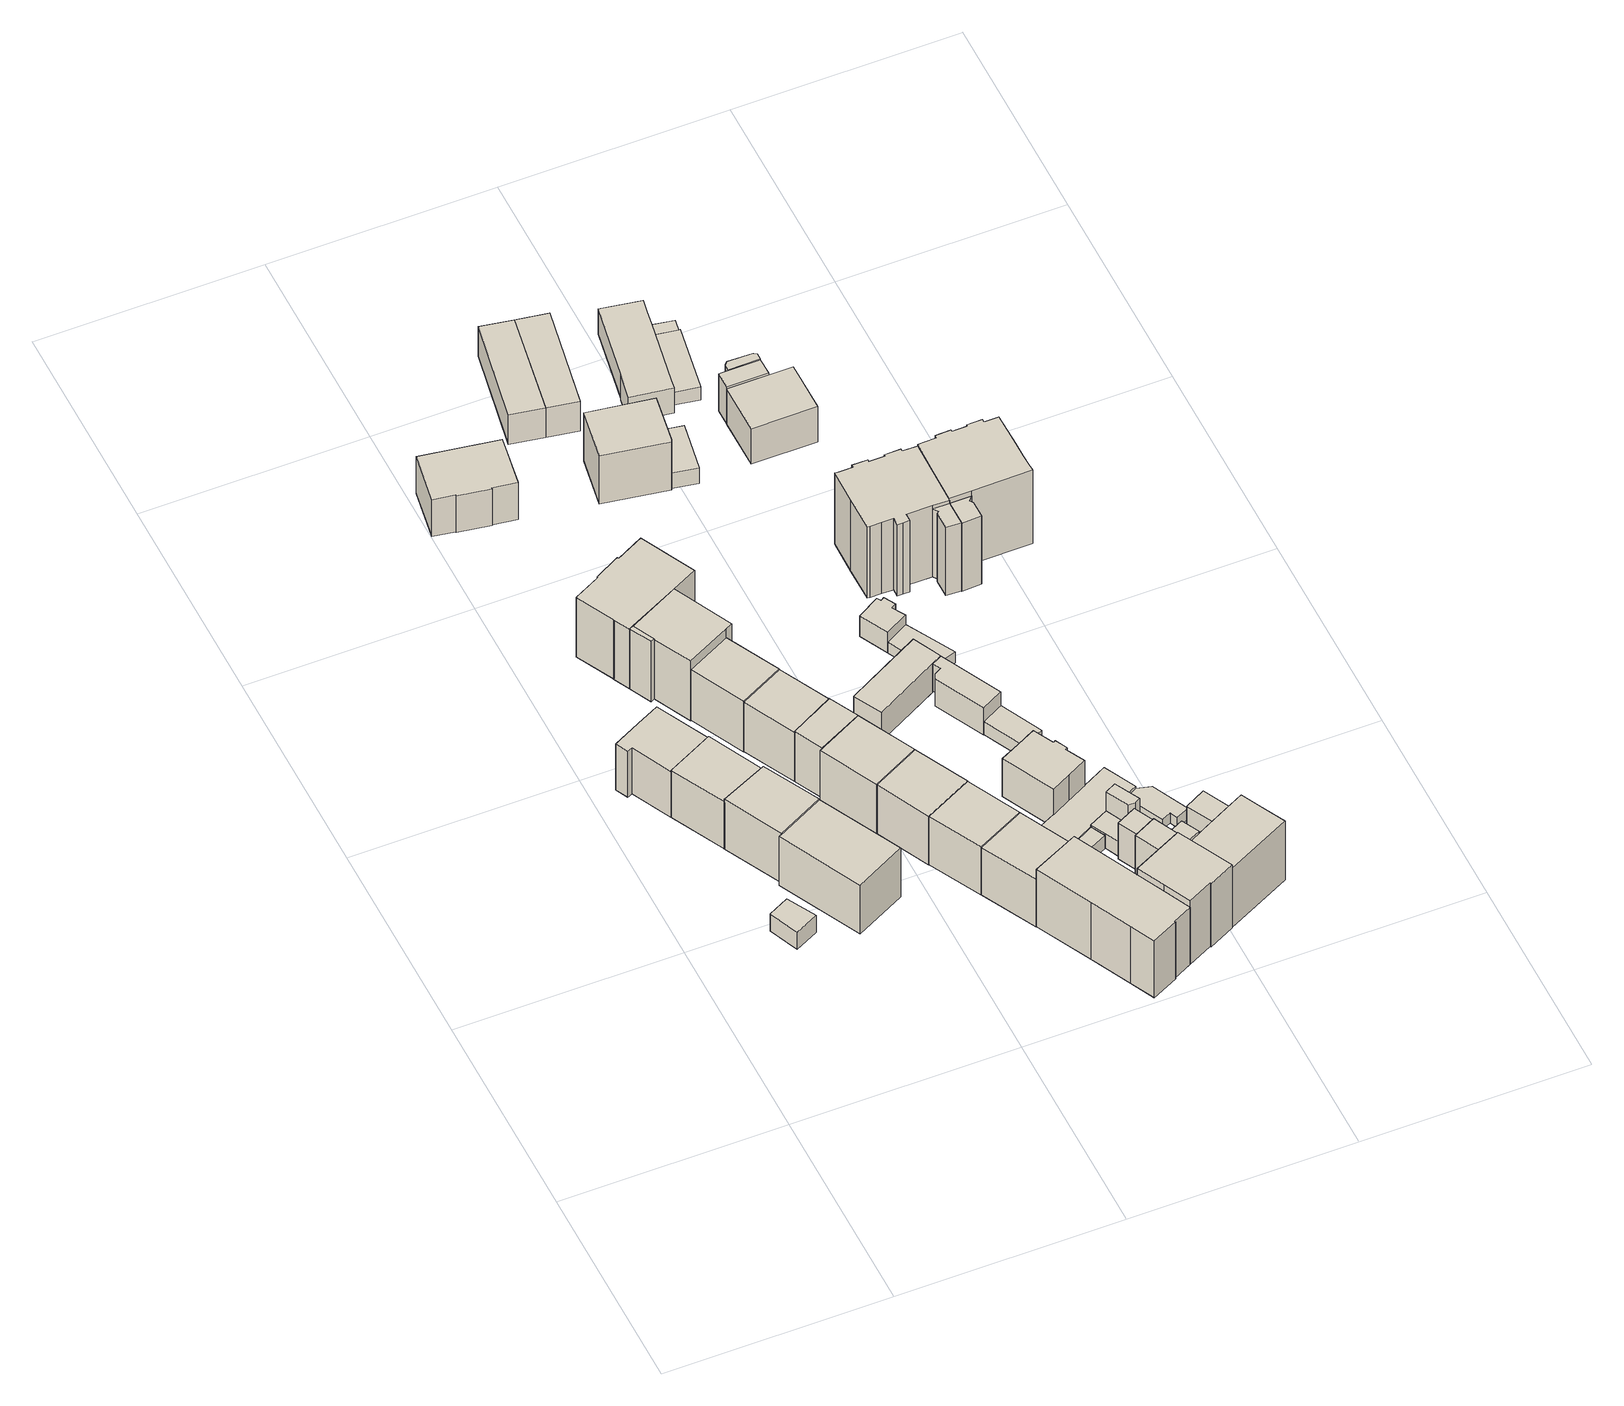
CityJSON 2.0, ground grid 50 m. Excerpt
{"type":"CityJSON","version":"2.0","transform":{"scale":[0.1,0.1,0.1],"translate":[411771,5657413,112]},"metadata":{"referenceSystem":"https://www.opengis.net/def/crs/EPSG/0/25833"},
"CityObjects":{
"building1":{"type":"Building","attributes":{"Dachtyp_tdc":"tdcGableRoof","Gemeindeschluessel":14612000,"Dachneigung":35.3,"QualitaetDacherkennung":52,"Geometrietyp2DReferenz":"3000","measuredHeight":6.4,"function":"31001_9998","roofType":"3100"},"geometry":[{"type":"Solid","lod":"1","boundaries":[[[[0,1,2,3]],[[4,5,6,7]],[[3,5,4,0]],[[2,6,5,3]],[[1,7,6,2]],[[0,4,7,1]]]]}]},
"building2":{"type":"Building","attributes":{"Dachtyp_tdc":"tdcGableRoof","Gemeindeschluessel":14612000,"Dachneigung":36.43,"QualitaetDacherkennung":58,"Geometrietyp2DReferenz":"3000","measuredHeight":15.88,"function":"31001_9998","roofType":"3100"},"geometry":[{"type":"Solid","lod":"1","boundaries":[[[[8,9,10,11,12,13,14,15]],[[16,17,18,19,20,21,22,23]],[[15,17,16,8]],[[14,18,17,15]],[[13,19,18,14]],[[12,20,19,13]],[[11,21,20,12]],[[10,22,21,11]],[[9,23,22,10]],[[8,16,23,9]]]]}]},
"building3":{"type":"Building","attributes":{"Dachtyp_tdc":"tdcGableRoof","Gemeindeschluessel":14612000,"Dachneigung":35.27,"QualitaetDacherkennung":61,"Geometrietyp2DReferenz":"3000","measuredHeight":15.81,"function":"31001_9998","roofType":"3100"},"geometry":[{"type":"Solid","lod":"1","boundaries":[[[[24,25,26,27]],[[28,29,30,31]],[[27,29,28,24]],[[26,30,29,27]],[[25,31,30,26]],[[24,28,31,25]]]]}]},
"building4":{"type":"Building","attributes":{"Dachtyp_tdc":"tdcFreeFormRoof","Gemeindeschluessel":14612000,"Dachneigung":30.63,"QualitaetDacherkennung":52,"Geometrietyp2DReferenz":"3000","measuredHeight":16.31,"function":"31001_9998","roofType":"5000"},"geometry":[{"type":"Solid","lod":"1","boundaries":[[[[32,33,34,35,36]],[[37,38,39,40,41]],[[36,38,37,32]],[[35,39,38,36]],[[34,40,39,35]],[[33,41,40,34]],[[32,37,41,33]]]]}]},
"building5":{"type":"Building","attributes":{"Dachtyp_tdc":"tdcGableRoof","Gemeindeschluessel":14612000,"Dachneigung":32.48,"QualitaetDacherkennung":61,"Geometrietyp2DReferenz":"3000","measuredHeight":16.19,"function":"31001_9998","roofType":"3100"},"geometry":[{"type":"Solid","lod":"1","boundaries":[[[[42,43,44,45,46]],[[47,48,49,50,51]],[[46,48,47,42]],[[45,49,48,46]],[[44,50,49,45]],[[43,51,50,44]],[[42,47,51,43]]]]}]},
"building6":{"type":"Building","attributes":{"Dachtyp_tdc":"tdcHipRoof","Gemeindeschluessel":14612000,"Dachneigung":41.74,"QualitaetDacherkennung":70,"Geometrietyp2DReferenz":"3000","measuredHeight":13.42,"function":"31001_9998","roofType":"3200"},"geometry":[{"type":"Solid","lod":"1","boundaries":[[[[52,53,54,55,56,57,58,59,60]],[[61,62,63,64,65,66,67,68,69]],[[60,62,61,52]],[[59,63,62,60]],[[58,64,63,59]],[[57,65,64,58]],[[56,66,65,57]],[[55,67,66,56]],[[54,68,67,55]],[[53,69,68,54]],[[52,61,69,53]]]]}]},
"building7":{"type":"Building","attributes":{"Gemeindeschluessel":14612000,"Geometrietyp2DReferenz":"3000","function":"31001_9998","roofType":"9999"},"children":["building7-1","building7-2"]},
"building7-1":{"type":"BuildingPart","attributes":{"Dachtyp_tdc":"tdcHipAndGableRoof","Dachneigung":17.38,"QualitaetDacherkennung":79,"Geometrietyp2DReferenz":"3000","measuredHeight":18.47,"roofType":"5000"},"parents":["building7"],"geometry":[{"type":"Solid","lod":"1","boundaries":[[[[70,71,72,73,74,75]],[[76,77,78,79,80,81]],[[75,77,76,70]],[[74,78,77,75]],[[73,79,78,74]],[[72,80,79,73]],[[71,81,80,72]],[[70,76,81,71]]]]}]},
"building7-2":{"type":"BuildingPart","attributes":{"Dachtyp_tdc":"tdcFreeFormRoof","Dachneigung":41.98,"QualitaetDacherkennung":23,"Geometrietyp2DReferenz":"3000","measuredHeight":17.67,"roofType":"5000"},"parents":["building7"],"geometry":[{"type":"Solid","lod":"1","boundaries":[[[[82,83,84,85]],[[86,80,79,87]],[[85,80,86,82]],[[84,79,80,85]],[[83,87,79,84]],[[82,86,87,83]]]]}]},
"building8":{"type":"Building","attributes":{"Dachtyp_tdc":"tdcHipRoof","Gemeindeschluessel":14612000,"Dachneigung":15.52,"QualitaetDacherkennung":55,"Geometrietyp2DReferenz":"3000","measuredHeight":18.57,"function":"31001_9998","roofType":"3200"},"geometry":[{"type":"Solid","lod":"1","boundaries":[[[[88,89,90,91,92,93,94,95,96,97,98]],[[99,100,101,102,103,104,105,106,107,81,86]],[[98,100,99,88]],[[97,101,100,98]],[[96,102,101,97]],[[95,103,102,96]],[[94,104,103,95]],[[93,105,104,94]],[[92,106,105,93]],[[91,107,106,92]],[[90,81,107,91]],[[89,86,81,90]],[[88,99,86,89]]]]}]},
"building9":{"type":"Building","attributes":{"Dachtyp_tdc":"tdcGableRoof","Gemeindeschluessel":14612000,"Dachneigung":31.13,"QualitaetDacherkennung":63,"Geometrietyp2DReferenz":"3000","measuredHeight":16.5,"function":"31001_9998","roofType":"3100"},"geometry":[{"type":"Solid","lod":"1","boundaries":[[[[108,109,110,111]],[[112,113,114,115]],[[111,113,112,108]],[[110,114,113,111]],[[109,115,114,110]],[[108,112,115,109]]]]}]},
"building10":{"type":"Building","attributes":{"Gemeindeschluessel":14612000,"Dachtyp_tdc":"tdcGableRoof","Dachneigung":31.08,"QualitaetDacherkennung":69,"Geometrietyp2DReferenz":"3000","measuredHeight":16.22,"function":"31001_9998","roofType":"3100"},"geometry":[{"type":"Solid","lod":"1","boundaries":[[[[116,117,118,119]],[[120,121,122,123]],[[119,121,120,116]],[[118,122,121,119]],[[117,123,122,118]],[[116,120,123,117]]]]}]},
"building11":{"type":"Building","attributes":{"Gemeindeschluessel":14612000,"Geometrietyp2DReferenz":"3000","function":"31001_9998","roofType":"9999"},"children":["building11-1","building11-2"]},
"building11-1":{"type":"BuildingPart","attributes":{"Dachtyp_tdc":"tdcGableRoof","Dachneigung":31.92,"QualitaetDacherkennung":53,"Geometrietyp2DReferenz":"3000","measuredHeight":16.38,"roofType":"3100"},"parents":["building11"],"geometry":[{"type":"Solid","lod":"1","boundaries":[[[[124,125,126,127]],[[128,129,130,131]],[[127,129,128,124]],[[126,130,129,127]],[[125,131,130,126]],[[124,128,131,125]]]]}]},
"building11-2":{"type":"BuildingPart","attributes":{"Dachtyp_tdc":"tdcGableRoof","Dachneigung":29.76,"QualitaetDacherkennung":57,"Geometrietyp2DReferenz":"3000","measuredHeight":16.34,"roofType":"3100"},"parents":["building11"],"geometry":[{"type":"Solid","lod":"1","boundaries":[[[[132,133,134,135]],[[136,120,123,130]],[[135,120,136,132]],[[134,123,120,135]],[[133,130,123,134]],[[132,136,130,133]]]]}]},
"building12":{"type":"Building","attributes":{"Dachtyp_tdc":"tdcGableRoof","Gemeindeschluessel":14612000,"Dachneigung":32.18,"QualitaetDacherkennung":56,"Geometrietyp2DReferenz":"3000","measuredHeight":16.15,"function":"31001_9998","roofType":"3100"},"geometry":[{"type":"Solid","lod":"1","boundaries":[[[[137,138,139,140]],[[141,142,143,144]],[[140,142,141,137]],[[139,143,142,140]],[[138,144,143,139]],[[137,141,144,138]]]]}]},
"building13":{"type":"Building","attributes":{"Dachtyp_tdc":"tdcGableRoof","Gemeindeschluessel":14612000,"Dachneigung":34.1,"QualitaetDacherkennung":54,"Geometrietyp2DReferenz":"3000","measuredHeight":16.03,"function":"31001_9998","roofType":"3100"},"geometry":[{"type":"Solid","lod":"1","boundaries":[[[[145,146,147,148]],[[149,150,151,152]],[[148,150,149,145]],[[147,151,150,148]],[[146,152,151,147]],[[145,149,152,146]]]]}]},
"building14":{"type":"Building","attributes":{"Dachtyp_tdc":"tdcGableRoof","Gemeindeschluessel":14612000,"Dachneigung":32.76,"QualitaetDacherkennung":45,"Geometrietyp2DReferenz":"3000","measuredHeight":15.69,"function":"31001_9998","roofType":"3100"},"geometry":[{"type":"Solid","lod":"1","boundaries":[[[[153,154,155,156,157]],[[158,159,160,161,162]],[[157,159,158,153]],[[156,160,159,157]],[[155,161,160,156]],[[154,162,161,155]],[[153,158,162,154]]]]}]},
"building15":{"type":"Building","attributes":{"Gemeindeschluessel":14612000,"Geometrietyp2DReferenz":"3000","function":"31001_9998","roofType":"9999"},"children":["building15-1","building15-2","building15-3"]},
"building15-1":{"type":"BuildingPart","attributes":{"Dachtyp_tdc":"tdcGableRoof","Dachneigung":10.01,"QualitaetDacherkennung":11,"Geometrietyp2DReferenz":"3000","measuredHeight":18.68,"roofType":"3100"},"parents":["building15"],"geometry":[{"type":"Solid","lod":"1","boundaries":[[[[163,164,165,166,167,168,169,170,171,172]],[[173,174,175,176,177,178,179,180,181,182]],[[172,174,173,163]],[[171,175,174,172]],[[170,176,175,171]],[[169,177,176,170]],[[168,178,177,169]],[[167,179,178,168]],[[166,180,179,167]],[[165,181,180,166]],[[164,182,181,165]],[[163,173,182,164]]]]}]},
"building15-2":{"type":"BuildingPart","attributes":{"Dachtyp_tdc":"tdcPolyFlatRoof","Dachneigung":32.29,"QualitaetDacherkennung":57,"Geometrietyp2DReferenz":"3000","measuredHeight":19.86,"roofType":"2100"},"parents":["building15"],"geometry":[{"type":"Solid","lod":"1","boundaries":[[[[183,184,185,186]],[[187,188,189,190]],[[186,188,187,183]],[[185,189,188,186]],[[184,190,189,185]],[[183,187,190,184]]]]}]},
"building15-3":{"type":"BuildingPart","attributes":{"Dachtyp_tdc":"tdcGableRoof","Dachneigung":30.45,"QualitaetDacherkennung":71,"Geometrietyp2DReferenz":"3000","measuredHeight":20.43,"roofType":"3100"},"parents":["building15"],"geometry":[{"type":"Solid","lod":"1","boundaries":[[[[191,192,193,194,195,196,197,198,199]],[[200,176,201,174,190,189,202,203,204]],[[199,176,200,191]],[[198,201,176,199]],[[197,174,201,198]],[[196,190,174,197]],[[195,189,190,196]],[[194,202,189,195]],[[193,203,202,194]],[[192,204,203,193]],[[191,200,204,192]]]]}]},
"building16":{"type":"Building","attributes":{"Dachtyp_tdc":"tdcPolyFlatRoof","Gemeindeschluessel":14612000,"Dachneigung":13.71,"QualitaetDacherkennung":65,"Geometrietyp2DReferenz":"3000","measuredHeight":4.29,"function":"31001_9998","roofType":"2100"},"geometry":[{"type":"Solid","lod":"1","boundaries":[[[[205,206,207,208,209,210]],[[211,212,213,214,215,216]],[[210,212,211,205]],[[209,213,212,210]],[[208,214,213,209]],[[207,215,214,208]],[[206,216,215,207]],[[205,211,216,206]]]]}]},
"building17":{"type":"Building","attributes":{"Dachtyp_tdc":"tdcFreeFormRoof","Gemeindeschluessel":14612000,"Dachneigung":44.12,"QualitaetDacherkennung":17,"Geometrietyp2DReferenz":"3000","measuredHeight":10.4,"function":"31001_9998","roofType":"5000"},"geometry":[{"type":"Solid","lod":"1","boundaries":[[[[217,218,219,220]],[[221,222,223,224]],[[220,222,221,217]],[[219,223,222,220]],[[218,224,223,219]],[[217,221,224,218]]]]}]},
"building18":{"type":"Building","attributes":{"Dachtyp_tdc":"tdcHipRoof","Gemeindeschluessel":14612000,"Dachneigung":17.76,"QualitaetDacherkennung":76,"Geometrietyp2DReferenz":"3000","measuredHeight":15.03,"function":"31001_9998","roofType":"3200"},"geometry":[{"type":"Solid","lod":"1","boundaries":[[[[225,226,227,228,229]],[[230,231,232,233,234]],[[229,231,230,225]],[[228,232,231,229]],[[227,233,232,228]],[[226,234,233,227]],[[225,230,234,226]]]]}]},
"building19":{"type":"Building","attributes":{"Dachtyp_tdc":"tdcPolyFlatRoof","Gemeindeschluessel":14612000,"Dachneigung":0,"QualitaetDacherkennung":77,"Geometrietyp2DReferenz":"3000","measuredHeight":8.42,"function":"31001_9998","roofType":"1000"},"geometry":[{"type":"Solid","lod":"1","boundaries":[[[[235,236,237,238,239,240]],[[241,242,243,244,245,246]],[[240,242,241,235]],[[239,243,242,240]],[[238,244,243,239]],[[237,245,244,238]],[[236,246,245,237]],[[235,241,246,236]]]]}]},
"building20":{"type":"Building","attributes":{"Dachtyp_tdc":"tdcPolyFlatRoof","Gemeindeschluessel":14612000,"Dachneigung":28.23,"QualitaetDacherkennung":59,"Geometrietyp2DReferenz":"3000","measuredHeight":10.49,"function":"31001_9998","roofType":"2100"},"geometry":[{"type":"Solid","lod":"1","boundaries":[[[[247,248,219,218]],[[249,224,223,250]],[[218,224,249,247]],[[219,223,224,218]],[[248,250,223,219]],[[247,249,250,248]]]]}]},
"building21":{"type":"Building","attributes":{"Dachtyp_tdc":"tdcPolyFlatRoof","Gemeindeschluessel":14612000,"Dachneigung":3.5,"QualitaetDacherkennung":20,"Geometrietyp2DReferenz":"3000","measuredHeight":2.34,"function":"31001_9998","roofType":"2100"},"geometry":[{"type":"Solid","lod":"1","boundaries":[[[[251,252,253,254]],[[255,256,257,258]],[[254,256,255,251]],[[253,257,256,254]],[[252,258,257,253]],[[251,255,258,252]]]]}]},
"building22":{"type":"Building","attributes":{"Dachtyp_tdc":"tdcGableRoof","Gemeindeschluessel":14612000,"Dachneigung":41.48,"QualitaetDacherkennung":67,"Geometrietyp2DReferenz":"3000","measuredHeight":13.34,"function":"31001_9998","roofType":"3100"},"geometry":[{"type":"Solid","lod":"1","boundaries":[[[[259,260,261,262,263,264,265,266,267,268]],[[269,270,271,272,273,274,275,276,277,278]],[[268,270,269,259]],[[267,271,270,268]],[[266,272,271,267]],[[265,273,272,266]],[[264,274,273,265]],[[263,275,274,264]],[[262,276,275,263]],[[261,277,276,262]],[[260,278,277,261]],[[259,269,278,260]]]]}]},
"building23":{"type":"Building","attributes":{"Gemeindeschluessel":14612000,"Geometrietyp2DReferenz":"3000","function":"31001_9998","roofType":"9999"},"children":["building23-1","building23-2","building23-3"]},
"building23-1":{"type":"BuildingPart","attributes":{"Dachtyp_tdc":"tdcPolyFlatRoof","Dachneigung":0,"QualitaetDacherkennung":69,"Geometrietyp2DReferenz":"3000","measuredHeight":3.81,"roofType":"1000"},"parents":["building23"],"geometry":[{"type":"Solid","lod":"1","boundaries":[[[[279,280,281,282,283,284,285,286,287]],[[288,289,290,291,215,214,292,293,294]],[[287,289,288,279]],[[286,290,289,287]],[[285,291,290,286]],[[284,215,291,285]],[[283,214,215,284]],[[282,292,214,283]],[[281,293,292,282]],[[280,294,293,281]],[[279,288,294,280]]]]}]},
"building23-2":{"type":"BuildingPart","attributes":{"Dachtyp_tdc":"tdcPolyFlatRoof","Dachneigung":2.66,"QualitaetDacherkennung":58,"Geometrietyp2DReferenz":"3000","measuredHeight":3.92,"roofType":"2100"},"parents":["building23"],"geometry":[{"type":"Solid","lod":"1","boundaries":[[[[295,296,297,298]],[[291,290,299,300]],[[298,290,291,295]],[[297,299,290,298]],[[296,300,299,297]],[[295,291,300,296]]]]}]},
"building23-3":{"type":"BuildingPart","attributes":{"Dachtyp_tdc":"tdcPolyFlatRoof","Dachneigung":0,"QualitaetDacherkennung":64,"Geometrietyp2DReferenz":"3000","measuredHeight":3.74,"roofType":"1000"},"parents":["building23"],"geometry":[{"type":"Solid","lod":"1","boundaries":[[[[296,301,302,303]],[[300,304,216,215]],[[303,304,300,296]],[[302,216,304,303]],[[301,215,216,302]],[[296,300,215,301]]]]}]},
"building24":{"type":"Building","attributes":{"Gemeindeschluessel":14612000,"Dachneigung":71.33,"Dachorientierung":0,"MittlereTraufHoehe":117.37,"QualitaetDacherkennung":100,"ObjektHoehe":5.09,"BodenHoehe":113.09,"Geometrietyp2DReferenz":"3000","AbsoluteHoehe":118.18,"Dachflaeche":36.01,"measuredHeight":5.09,"function":"31001_9998","roofType":"2100","storeysAboveGround":2},"geometry":[{"type":"Solid","lod":"1","boundaries":[[[[305,306,307,308,309,310]],[[311,312,313,314,315,316]],[[310,312,311,305]],[[309,313,312,310]],[[308,314,313,309]],[[307,315,314,308]],[[306,316,315,307]],[[305,311,316,306]]]]}]},
"building25":{"type":"Building","attributes":{"Dachtyp_tdc":"tdcPolyFlatRoof","Gemeindeschluessel":14612000,"Dachneigung":4.1,"QualitaetDacherkennung":71,"Geometrietyp2DReferenz":"3000","measuredHeight":8.13,"function":"31001_9998","roofType":"2100"},"geometry":[{"type":"Solid","lod":"1","boundaries":[[[[317,318,319,320,321,322,323]],[[324,325,326,327,328,329,330]],[[323,325,324,317]],[[322,326,325,323]],[[321,327,326,322]],[[320,328,327,321]],[[319,329,328,320]],[[318,330,329,319]],[[317,324,330,318]]]]}]},
"building26":{"type":"Building","attributes":{"Dachtyp_tdc":"tdcPolyFlatRoof","Gemeindeschluessel":14612000,"Dachneigung":0,"QualitaetDacherkennung":54,"Geometrietyp2DReferenz":"3000","measuredHeight":4.64,"function":"31001_9998","roofType":"1000"},"geometry":[{"type":"Solid","lod":"1","boundaries":[[[[331,332,333,334]],[[335,336,337,338]],[[334,336,335,331]],[[333,337,336,334]],[[332,338,337,333]],[[331,335,338,332]]]]}]},
"building27":{"type":"Building","attributes":{"Dachtyp_tdc":"tdcPolyFlatRoof","Gemeindeschluessel":14612000,"Dachneigung":0,"QualitaetDacherkennung":50,"Geometrietyp2DReferenz":"3000","measuredHeight":5.97,"function":"31001_9998","roofType":"1000"},"geometry":[{"type":"Solid","lod":"1","boundaries":[[[[339,340,341,342,343,344,345,346]],[[347,348,349,350,351,352,353,354]],[[346,348,347,339]],[[345,349,348,346]],[[344,350,349,345]],[[343,351,350,344]],[[342,352,351,343]],[[341,353,352,342]],[[340,354,353,341]],[[339,347,354,340]]]]}]},
"building28":{"type":"Building","attributes":{"Dachtyp_tdc":"tdcPolyFlatRoof","Gemeindeschluessel":14612000,"Dachneigung":0,"QualitaetDacherkennung":75,"Geometrietyp2DReferenz":"3000","measuredHeight":3.74,"function":"31001_9998","roofType":"1000"},"geometry":[{"type":"Solid","lod":"1","boundaries":[[[[355,356,357,358]],[[359,360,361,362]],[[358,360,359,355]],[[357,361,360,358]],[[356,362,361,357]],[[355,359,362,356]]]]}]},
"building29":{"type":"Building","attributes":{"Gemeindeschluessel":14612000,"Dachneigung":90,"Dachorientierung":0,"MittlereTraufHoehe":122.99,"QualitaetDacherkennung":11,"ObjektHoehe":9.63,"BodenHoehe":113.36,"Geometrietyp2DReferenz":"3000","AbsoluteHoehe":122.99,"Dachflaeche":16.43,"measuredHeight":9.63,"function":"31001_9998","roofType":"1000","storeysAboveGround":3},"geometry":[{"type":"Solid","lod":"1","boundaries":[[[[363,364,365,366,367]],[[368,369,370,371,372]],[[367,369,368,363]],[[366,370,369,367]],[[365,371,370,366]],[[364,372,371,365]],[[363,368,372,364]]]]}]},
"building30":{"type":"Building","attributes":{"Dachtyp_tdc":"tdcPolyFlatRoof","Gemeindeschluessel":14612000,"Dachneigung":3.08,"QualitaetDacherkennung":79,"Geometrietyp2DReferenz":"3000","measuredHeight":3.43,"function":"31001_9998","roofType":"2100"},"geometry":[{"type":"Solid","lod":"1","boundaries":[[[[373,374,375,376,377]],[[348,347,378,379,380]],[[377,347,348,373]],[[376,378,347,377]],[[375,379,378,376]],[[374,380,379,375]],[[373,348,380,374]]]]}]},
"building31":{"type":"Building","attributes":{"Gemeindeschluessel":14612000,"Geometrietyp2DReferenz":"3000","function":"31001_9998","roofType":"9999"},"children":["building31-1","building31-2","building31-3","building31-4"]},
"building31-1":{"type":"BuildingPart","attributes":{"Dachtyp_tdc":"tdcPolyFlatRoof","Dachneigung":57.6,"QualitaetDacherkennung":56,"Geometrietyp2DReferenz":"3000","measuredHeight":20.25,"roofType":"2100"},"parents":["building31"],"geometry":[{"type":"Solid","lod":"1","boundaries":[[[[381,382,383,384]],[[385,386,387,388]],[[384,386,385,381]],[[383,387,386,384]],[[382,388,387,383]],[[381,385,388,382]]]]}]},
"building31-2":{"type":"BuildingPart","attributes":{"Dachtyp_tdc":"tdcPolyFlatRoof","Dachneigung":16.11,"QualitaetDacherkennung":60,"Geometrietyp2DReferenz":"3000","measuredHeight":12.48,"roofType":"2100"},"parents":["building31"],"geometry":[{"type":"Solid","lod":"1","boundaries":[[[[389,390,391,392,393]],[[394,395,396,397,398]],[[393,395,394,389]],[[392,396,395,393]],[[391,397,396,392]],[[390,398,397,391]],[[389,394,398,390]]]]}]},
"building31-3":{"type":"BuildingPart","attributes":{"Dachtyp_tdc":"tdcGableRoof","Dachneigung":36.07,"QualitaetDacherkennung":64,"Geometrietyp2DReferenz":"3000","measuredHeight":19.55,"roofType":"3100"},"parents":["building31"],"geometry":[{"type":"Solid","lod":"1","boundaries":[[[[399,400,401,402,403,404,405,406]],[[397,396,407,408,409,410,388,387]],[[406,396,397,399]],[[405,407,396,406]],[[404,408,407,405]],[[403,409,408,404]],[[402,410,409,403]],[[401,388,410,402]],[[400,387,388,401]],[[399,397,387,400]]]]}]},
"building31-4":{"type":"BuildingPart","attributes":{"Dachtyp_tdc":"tdcPolyFlatRoof","Dachneigung":3.6,"QualitaetDacherkennung":58,"Geometrietyp2DReferenz":"3000","measuredHeight":10.69,"roofType":"2100"},"parents":["building31"],"geometry":[{"type":"Solid","lod":"1","boundaries":[[[[411,412,413,414,415,416,417]],[[418,386,385,419,420,421,422]],[[417,386,418,411]],[[416,385,386,417]],[[415,419,385,416]],[[414,420,419,415]],[[413,421,420,414]],[[412,422,421,413]],[[411,418,422,412]]]]}]},
"building32":{"type":"Building","attributes":{"Dachtyp_tdc":"tdcFreeFormRoof","Gemeindeschluessel":14612000,"Dachneigung":24.49,"QualitaetDacherkennung":27,"Geometrietyp2DReferenz":"3000","measuredHeight":8.89,"function":"31001_9998","roofType":"5000"},"geometry":[{"type":"Solid","lod":"1","boundaries":[[[[423,424,425,426,427,428,429,430,431]],[[432,433,434,435,436,437,438,439,440]],[[431,433,432,423]],[[430,434,433,431]],[[429,435,434,430]],[[428,436,435,429]],[[427,437,436,428]],[[426,438,437,427]],[[425,439,438,426]],[[424,440,439,425]],[[423,432,440,424]]]]}]},
"building33":{"type":"Building","attributes":{"Gemeindeschluessel":14612000,"Dachneigung":90,"Dachorientierung":0,"MittlereTraufHoehe":116.19,"QualitaetDacherkennung":33,"ObjektHoehe":2.95,"BodenHoehe":113.23,"Geometrietyp2DReferenz":"3000","AbsoluteHoehe":116.19,"Dachflaeche":54,"measuredHeight":2.95,"function":"31001_9998","roofType":"1000","storeysAboveGround":1},"geometry":[{"type":"Solid","lod":"1","boundaries":[[[[441,442,443,444,445,446,447]],[[448,449,450,451,452,453,454]],[[447,449,448,441]],[[446,450,449,447]],[[445,451,450,446]],[[444,452,451,445]],[[443,453,452,444]],[[442,454,453,443]],[[441,448,454,442]]]]}]},
"building34":{"type":"Building","attributes":{"Gemeindeschluessel":14612000,"Geometrietyp2DReferenz":"3000","function":"31001_9998","roofType":"9999"},"children":["building34-1","building34-2"]},
"building34-1":{"type":"BuildingPart","attributes":{"Dachtyp_tdc":"tdcPolyFlatRoof","Dachneigung":0,"QualitaetDacherkennung":38,"Geometrietyp2DReferenz":"3000","measuredHeight":19.8,"roofType":"1000"},"parents":["building34"],"geometry":[{"type":"Solid","lod":"1","boundaries":[[[[455,456,457,458,459,460]],[[461,462,463,464,465,466]],[[460,462,461,455]],[[459,463,462,460]],[[458,464,463,459]],[[457,465,464,458]],[[456,466,465,457]],[[455,461,466,456]]]]}]},
"building34-2":{"type":"BuildingPart","attributes":{"Dachtyp_tdc":"tdcGableRoof","Dachneigung":32.16,"QualitaetDacherkennung":61,"Geometrietyp2DReferenz":"3000","measuredHeight":23.76,"roofType":"3100"},"parents":["building34"],"geometry":[{"type":"Solid","lod":"1","boundaries":[[[[467,468,469,470,471,472,473,474,475,476,477,478,479,480,481,482,483,484,485,486,487,488,489,490]],[[491,492,493,494,495,496,497,498,499,500,501,502,503,504,505,506,507,508,509,510,511,512,465,464]],[[490,492,491,467]],[[489,493,492,490]],[[488,494,493,489]],[[487,495,494,488]],[[486,496,495,487]],[[485,497,496,486]],[[484,498,497,485]],[[483,499,498,484]],[[482,500,499,483]],[[481,501,500,482]],[[480,502,501,481]],[[479,503,502,480]],[[478,504,503,479]],[[477,505,504,478]],[[476,506,505,477]],[[475,507,506,476]],[[474,508,507,475]],[[473,509,508,474]],[[472,510,509,473]],[[471,511,510,472]],[[470,512,511,471]],[[469,465,512,470]],[[468,464,465,469]],[[467,491,464,468]]]]}]},
"building35":{"type":"Building","attributes":{"Dachtyp_tdc":"tdcPolyFlatRoof","Gemeindeschluessel":14612000,"Dachneigung":6.25,"QualitaetDacherkennung":87,"Geometrietyp2DReferenz":"3000","measuredHeight":4.01,"function":"31001_9998","roofType":"2100"},"geometry":[{"type":"Solid","lod":"1","boundaries":[[[[513,514,515,516,517]],[[433,432,518,519,520]],[[517,432,433,513]],[[516,518,432,517]],[[515,519,518,516]],[[514,520,519,515]],[[513,433,520,514]]]]}]},
"building36":{"type":"Building","attributes":{"Dachtyp_tdc":"tdcPolyFlatRoof","Gemeindeschluessel":14612000,"Dachneigung":4.03,"QualitaetDacherkennung":69,"Geometrietyp2DReferenz":"3000","measuredHeight":3.12,"function":"31001_9998","roofType":"2100"},"geometry":[{"type":"Solid","lod":"1","boundaries":[[[[521,522,523,524]],[[525,518,432,440]],[[524,518,525,521]],[[523,432,518,524]],[[522,440,432,523]],[[521,525,440,522]]]]}]},
"building37":{"type":"Building","attributes":{"Gemeindeschluessel":14612000,"Geometrietyp2DReferenz":"3000","function":"31001_9998","roofType":"9999"},"children":["building37-1","building37-2","building37-3"]},
"building37-1":{"type":"BuildingPart","attributes":{"Dachtyp_tdc":"tdcHipRoof","Dachneigung":41.27,"QualitaetDacherkennung":47,"Geometrietyp2DReferenz":"3000","measuredHeight":12.73,"roofType":"3200"},"parents":["building37"],"geometry":[{"type":"Solid","lod":"1","boundaries":[[[[526,527,528,529]],[[530,531,532,533]],[[529,531,530,526]],[[528,532,531,529]],[[527,533,532,528]],[[526,530,533,527]]]]}]},
"building37-2":{"type":"BuildingPart","attributes":{"Dachtyp_tdc":"tdcGableRoof","Dachneigung":36.38,"QualitaetDacherkennung":74,"Geometrietyp2DReferenz":"3000","measuredHeight":12.93,"roofType":"3100"},"parents":["building37"],"geometry":[{"type":"Solid","lod":"1","boundaries":[[[[534,535,536,537,538,539]],[[540,541,542,543,544,532]],[[539,541,540,534]],[[538,542,541,539]],[[537,543,542,538]],[[536,544,543,537]],[[535,532,544,536]],[[534,540,532,535]]]]}]},
"building37-3":{"type":"BuildingPart","attributes":{"Dachtyp_tdc":"tdcPolyFlatRoof","Dachneigung":34.09,"QualitaetDacherkennung":54,"Geometrietyp2DReferenz":"3000","measuredHeight":11.7,"roofType":"2100"},"parents":["building37"],"geometry":[{"type":"Solid","lod":"1","boundaries":[[[[545,546,547,548,549,550]],[[542,551,552,553,554,543]],[[550,551,542,545]],[[549,552,551,550]],[[548,553,552,549]],[[547,554,553,548]],[[546,543,554,547]],[[545,542,543,546]]]]}]},
"building38":{"type":"Building","attributes":{"Gemeindeschluessel":14612000,"Geometrietyp2DReferenz":"3000","function":"31001_9998","roofType":"9999"},"children":["building38-1","building38-2"]},
"building38-1":{"type":"BuildingPart","attributes":{"Dachtyp_tdc":"tdcFreeFormRoof","Dachneigung":21.69,"QualitaetDacherkennung":20,"Geometrietyp2DReferenz":"3000","measuredHeight":20.67,"roofType":"5000"},"parents":["building38"],"geometry":[{"type":"Solid","lod":"1","boundaries":[[[[555,556,557,558,559,560]],[[561,562,563,564,565,566]],[[560,562,561,555]],[[559,563,562,560]],[[558,564,563,559]],[[557,565,564,558]],[[556,566,565,557]],[[555,561,566,556]]]]}]},
"building38-2":{"type":"BuildingPart","attributes":{"Dachtyp_tdc":"tdcGableRoof","Dachneigung":29.97,"QualitaetDacherkennung":72,"Geometrietyp2DReferenz":"3000","measuredHeight":23.75,"roofType":"3100"},"parents":["building38"],"geometry":[{"type":"Solid","lod":"1","boundaries":[[[[567,568,569,570,571,572,573,574,575,576,577,578,579,580,581,582,583]],[[584,563,562,585,586,587,588,589,590,591,592,593,594,595,596,597,598]],[[583,563,584,567]],[[582,562,563,583]],[[581,585,562,582]],[[580,586,585,581]],[[579,587,586,580]],[[578,588,587,579]],[[577,589,588,578]],[[576,590,589,577]],[[575,591,590,576]],[[574,592,591,575]],[[573,593,592,574]],[[572,594,593,573]],[[571,595,594,572]],[[570,596,595,571]],[[569,597,596,570]],[[568,598,597,569]],[[567,584,598,568]]]]}]}
},
"vertices":[
[256,437,56],[221,501,56],[175,478,56],[203,412,56],[256,437,6],[203,412,6],[175,478,6],[221,501,6],
[68,919,135],[79,924,135],[123,835,135],[175,861,135],[227,887,135],[168,1004,135],[117,979,135],[54,947,135],[68,919,2],[54,947,2],[117,979,2],[168,1004,2],[227,887,2],[175,861,2],[123,835,2],[79,924,2],
[184,715,140],[289,763,140],[227,887,140],[123,835,140],[184,715,3],[123,835,3],[227,887,3],[289,763,3],
[353,639,149],[289,763,149],[184,715,149],[183,715,149],[249,586,149],[353,639,4],[249,586,4],[183,715,4],[184,715,4],[289,763,4],
[446,456,147],[353,639,147],[249,586,147],[241,582,147],[333,399,147],[446,456,5],[333,399,5],[241,582,5],[249,586,5],[353,639,5],
[49,1697,109],[121,1685,109],[121,1687,109],[174,1679,109],[193,1796,109],[20,1824,109],[2,1711,109],[1,1707,109],[49,1699,109],[49,1697,2],[49,1699,2],[1,1707,2],[2,1711,2],[20,1824,2],[193,1796,2],[174,1679,2],[121,1687,2],[121,1685,2],
[378,1112,174],[313,1243,174],[199,1186,174],[223,1137,174],[264,1055,174],[362,1104,174],[378,1112,0],[362,1104,0],[264,1055,0],[223,1137,0],[199,1186,0],[313,1243,0],
[190,1181,175],[214,1133,175],[223,1137,175],[199,1186,175],[190,1181,0],[214,1133,0],
[172,1217,173],[190,1181,173],[313,1243,173],[370,1271,173],[309,1393,173],[248,1362,173],[246,1365,173],[189,1335,173],[190,1333,173],[129,1302,173],[173,1217,173],[172,1217,0],[173,1217,0],[129,1302,0],[190,1333,0],[189,1335,0],[246,1365,0],[248,1362,0],[309,1393,0],[370,1271,0],
[324,935,149],[423,985,149],[362,1104,149],[264,1055,149],[324,935,2],[264,1055,2],[362,1104,2],[423,985,2],
[382,821,148],[480,873,148],[423,985,148],[324,935,148],[382,821,4],[324,935,4],[423,985,4],[480,873,4],
[472,628,149],[578,682,149],[513,809,149],[407,755,149],[472,628,4],[407,755,4],[513,809,4],[578,682,4],
[414,759,150],[513,809,150],[480,873,150],[382,821,150],[414,759,4],
[578,682,148],[472,628,148],[530,510,148],[638,564,148],[578,682,6],[638,564,6],[530,510,6],[472,628,6],
[638,564,147],[530,510,147],[591,394,147],[698,447,147],[638,564,7],[698,447,7],[591,394,7],[530,510,7],
[591,394,146],[654,272,146],[758,322,146],[761,323,146],[698,447,146],[591,394,8],[698,447,8],[761,323,8],[758,322,8],[654,272,8],
[758,322,175],[654,272,175],[717,148,175],[761,59,175],[788,5,175],[846,33,175],[845,35,175],[888,57,175],[863,109,175],[829,178,175],[758,322,9],[829,178,9],[863,109,9],[888,57,9],[845,35,9],[846,33,9],[788,5,9],[761,59,9],[717,148,9],[654,272,9],
[862,262,190],[890,208,190],[941,233,190],[914,288,190],[862,262,9],[914,288,9],[941,233,9],[890,208,9],
[944,84,193],[945,82,193],[1003,111,193],[972,173,193],[941,233,193],[890,208,193],[829,178,193],[859,117,193],[888,57,193],[944,84,9],[859,117,9],[972,173,9],[1003,111,9],[945,82,9],
[743,435,46],[746,436,46],[769,448,46],[754,478,46],[717,457,46],[730,428,46],[743,435,9],[730,428,9],[717,457,9],[754,478,9],[769,448,9],[746,436,9],
[238,1867,89],[312,1854,89],[352,2092,89],[280,2105,89],[238,1867,3],[280,2105,3],[352,2092,3],[312,1854,3],
[482,1630,143],[500,1744,143],[355,1767,143],[335,1650,143],[480,1626,143],[482,1630,3],[480,1626,3],[335,1650,3],[355,1767,3],[500,1744,3],
[582,849,88],[726,926,88],[749,938,88],[738,960,88],[718,1000,88],[549,910,88],[582,849,4],[549,910,4],[718,1000,4],[738,960,4],[749,938,4],[726,926,4],
[381,1842,89],[423,2080,89],[381,1842,3],[423,2080,3],
[862,262,33],[914,288,33],[902,311,33],[851,285,33],[862,262,10],[851,285,10],[902,311,10],[914,288,10],
[779,635,120],[735,613,120],[793,497,120],[837,520,120],[880,542,120],[858,584,120],[863,587,120],[849,614,120],[844,611,120],[821,656,120],[779,635,10],[821,656,10],[844,611,10],[849,614,10],[863,587,10],[858,584,10],[880,542,10],[837,520,10],[793,497,10],[735,613,10],
[970,499,48],[934,570,48],[880,542,48],[793,497,48],[754,478,48],[769,448,48],[789,407,48],[846,437,48],[912,470,48],[970,499,9],[912,470,9],[846,437,9],[789,407,9],[793,497,9],[880,542,9],[934,570,9],
[789,407,47],[804,377,47],[862,405,47],[846,437,47],[862,405,9],[804,377,9],
[769,448,47],[746,436,47],[781,365,47],[781,365,9],
[878,372,54],[921,393,54],[913,408,54],[888,458,54],[846,437,54],[862,405,54],[878,372,11],[862,405,11],[846,437,11],[888,458,11],[913,408,11],[921,393,11],
[817,803,87],[749,938,87],[726,926,87],[735,908,87],[719,899,87],[714,887,87],[769,778,87],[817,803,8],[769,778,8],[714,887,8],[719,899,8],[735,908,8],[726,926,8],[749,938,8],
[482,1630,48],[537,1620,48],[556,1734,48],[500,1744,48],[482,1630,2],[500,1744,2],[556,1734,2],[537,1620,2],
[740,1086,62],[723,1115,62],[734,1121,62],[720,1146,62],[712,1141,62],[707,1150,62],[657,1121,62],[689,1058,62],[740,1086,3],[689,1058,3],[657,1121,3],[707,1150,3],[712,1141,3],[720,1146,3],[734,1121,3],[723,1115,3],
[769,778,48],[815,686,48],[863,710,48],[817,803,48],[769,778,10],[817,803,10],[863,710,10],[815,686,10],
[928,408,110],[941,414,110],[912,470,110],[888,458,110],[913,408,110],[928,408,14],[913,408,14],[888,458,14],[912,470,14],[941,414,14],
[689,1058,35],[718,1000,35],[738,960,35],[799,980,35],[740,1086,35],[799,980,3],[738,960,3],[718,1000,3],
[934,248,188],[954,209,188],[982,223,188],[962,262,188],[934,248,11],[962,262,11],[982,223,11],[954,209,11],
[1056,367,128],[1010,343,128],[1053,259,128],[1099,282,128],[1091,297,128],[1056,367,11],[1091,297,11],[1099,282,11],[1053,259,11],[1010,343,11],
[1053,259,182],[982,223,182],[954,209,182],[973,169,182],[1003,111,182],[1149,183,182],[1119,242,182],[1099,282,182],[1119,242,11],[1149,183,11],[1003,111,11],[973,169,11],
[978,270,116],[918,390,116],[874,368,116],[902,311,116],[914,288,116],[934,248,116],[962,262,116],[978,270,11],[914,288,11],[902,311,11],[874,368,11],[918,390,11],
[599,1986,75],[604,2019,75],[609,2047,75],[519,2063,75],[489,1885,75],[487,1885,75],[477,1825,75],[569,1811,75],[572,1831,75],[599,1986,2],[572,1831,2],[569,1811,2],[477,1825,2],[487,1885,2],[489,1885,2],[519,2063,2],[609,2047,2],[604,2019,2],
[1042,408,42],[1002,490,42],[970,499,42],[943,485,42],[985,402,42],[1005,412,42],[1013,395,42],[1042,408,12],[1013,395,12],[1005,412,12],[985,402,12],[943,485,12],[970,499,12],[1002,490,12],
[855,1150,201],[888,1148,201],[888,1205,201],[852,1206,201],[860,1195,201],[855,1191,201],[855,1150,3],[855,1191,3],[860,1195,3],[852,1206,3],[888,1205,3],[888,1148,3],
[795,1206,210],[852,1206,210],[888,1205,210],[889,1283,210],[890,1362,210],[857,1363,210],[857,1368,210],[821,1368,210],[821,1364,210],[786,1364,210],[786,1369,210],[752,1369,210],[752,1363,210],[744,1363,210],[718,1363,210],[713,1364,210],[712,1285,210],[712,1207,210],[718,1206,210],[743,1206,210],[768,1206,210],[768,1188,210],[781,1188,210],[795,1188,210],[795,1206,3],[795,1188,3],[781,1188,3],[768,1188,3],[768,1206,3],[743,1206,3],[718,1206,3],[712,1207,3],[712,1285,3],[713,1364,3],[718,1363,3],[744,1363,3],[752,1363,3],[752,1369,3],[786,1369,3],[786,1364,3],[821,1364,3],[821,1368,3],[857,1368,3],[857,1363,3],[890,1362,3],[889,1283,3],
[572,1831,39],[631,1821,39],[657,1977,39],[655,1977,39],[599,1986,39],[655,1977,2],[657,1977,2],[631,1821,2],
[661,2009,32],[604,2019,32],[599,1986,32],[655,1977,32],[661,2009,2],
[794,1626,104],[794,1742,104],[651,1742,104],[651,1626,104],[794,1626,1],[651,1626,1],[651,1742,1],[794,1742,1],
[651,1743,109],[651,1742,109],[741,1742,109],[741,1781,109],[672,1781,109],[651,1781,109],[651,1743,1],[651,1781,1],[672,1781,1],[741,1781,1],[741,1742,1],
[672,1781,111],[741,1781,111],[741,1796,111],[734,1801,111],[678,1802,111],[672,1795,111],[672,1795,1],[678,1802,1],[734,1801,1],[741,1796,1],
[888,1148,200],[932,1150,200],[932,1189,200],[927,1196,200],[936,1206,200],[888,1206,200],[888,1148,2],[888,1206,2],[936,1206,2],[927,1196,2],[932,1189,2],[932,1150,2],
[1068,1207,215],[1067,1224,215],[1066,1249,215],[1066,1285,215],[1065,1363,215],[1033,1363,215],[1033,1370,215],[999,1370,215],[999,1366,215],[965,1366,215],[965,1370,215],[931,1369,215],[931,1363,215],[890,1362,215],[889,1284,215],[888,1206,215],[936,1206,215],[1068,1207,2],[889,1284,2],[890,1362,2],[931,1363,2],[931,1369,2],[965,1370,2],[965,1366,2],[999,1366,2],[999,1370,2],[1033,1370,2],[1033,1363,2],[1065,1363,2],[1066,1285,2],[1066,1249,2],[1067,1224,2]
]}
